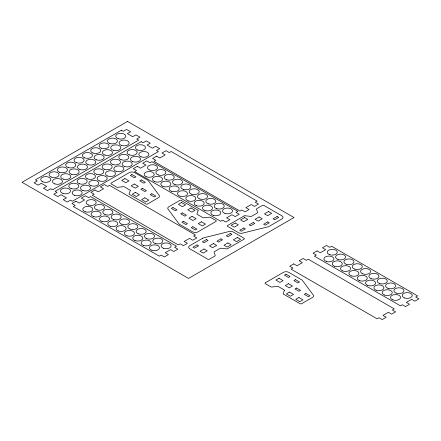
<?xml version="1.0" encoding="UTF-8"?>
<svg xmlns="http://www.w3.org/2000/svg" width="441" height="441" viewBox="0 0 441 441"><rect width="100%" height="100%" fill="white"/><g stroke="black" fill="none" stroke-linecap="round" stroke-linejoin="round"><path stroke-width="0.66" d="M130.216 190.672L129.114 193.864A1.141 0.656 0 0 0 129.422 194.453L145.927 203.985A1.141 0.656 0 0 0 147.537 203.985L158.352 197.739A3.804 2.194 0 0 0 159.157 195.324L148.363 180.782A3.804 2.194 0 0 0 147.559 180.099L134.637 172.64A3.804 2.194 0 0 0 129.263 172.64L111.253 183.037A1.141 0.656 0 0 0 111.253 183.963L116.733 187.133A1.141 0.656 0 0 0 117.764 187.309L123.287 186.67A1.141 0.656 0 0 1 124.318 186.852L129.908 190.077A1.141 0.656 0 0 1 130.216 190.672M198.114 210.627L197.011 213.819A1.141 0.656 0 0 0 197.32 214.409L202.91 217.639A1.141 0.656 0 0 0 203.94 217.815L209.464 217.181A1.141 0.656 0 0 1 210.489 217.358L215.974 220.522A1.141 0.656 0 0 1 215.974 221.454L197.965 231.85A3.804 2.194 0 0 1 192.59 231.85L179.669 224.392A3.804 2.194 0 0 1 178.864 223.703L168.071 209.166A3.804 2.194 0 0 1 168.875 206.752L179.691 200.506A1.141 0.656 0 0 1 181.301 200.506L197.805 210.032A1.141 0.656 0 0 1 198.114 210.627M284.335 290.387L283.232 293.574A1.141 0.656 0 0 0 283.541 294.169L300.045 303.695A1.141 0.656 0 0 0 301.655 303.695L312.471 297.454A3.804 2.194 0 0 0 313.275 295.035L302.482 280.498A3.804 2.194 0 0 0 301.677 279.809L288.756 272.351A3.804 2.194 0 0 0 283.381 272.351L265.372 282.747A1.141 0.656 0 0 0 265.372 283.679L270.851 286.843A1.141 0.656 0 0 0 271.882 287.025L277.406 286.385A1.141 0.656 0 0 1 278.436 286.567L284.021 289.792A1.141 0.656 0 0 1 284.335 290.387M127.526 121.407L22.05 182.304L188.544 278.425L294.02 217.529L127.526 121.407M121.418 130.222L35.412 179.873L37.292 180.959L34.067 182.822L38.102 185.154L41.327 183.291L46.702 186.394L43.477 188.252L47.507 190.584L50.732 188.72L52.617 189.806L138.623 140.15L136.738 139.064L139.962 137.201L135.933 134.874L132.708 136.738L127.333 133.634L130.558 131.771L126.523 129.445L123.298 131.308L121.418 130.222M141.148 141.666L55.142 191.322L57.021 192.408L53.796 194.272L57.826 196.598L61.051 194.735L66.431 197.838L63.201 199.701L67.236 202.028L70.461 200.17L72.341 201.256L158.347 151.599L156.467 150.513L159.692 148.65L155.662 146.324L152.437 148.187L147.057 145.083L150.282 143.22L146.252 140.894L143.027 142.757L141.148 141.666M94.969 189.972L90.94 192.298L94.165 194.161L92.279 195.247L178.285 244.904L180.171 243.812L183.395 245.676L187.425 243.349L184.2 241.486L189.575 238.383L192.8 240.246L196.835 237.92L193.61 236.056L195.49 234.97L109.484 185.314L107.604 186.4L104.379 184.542L100.344 186.868L103.569 188.731L98.194 191.835L94.969 189.972M75.979 201.223L71.949 203.549L75.174 205.412L73.289 206.498L159.295 256.149L161.18 255.063L164.405 256.927L168.434 254.6L165.21 252.737L170.584 249.634L173.809 251.497L177.844 249.171L174.619 247.307L176.499 246.221L90.493 196.565L88.613 197.651L85.383 195.787L81.353 198.119L84.578 199.977L79.204 203.081L75.979 201.223M137.355 166.334L133.325 168.66L136.55 170.524L134.665 171.61L220.671 221.266L222.556 220.18L225.781 222.038L229.811 219.712L226.586 217.848L231.96 214.745L235.185 216.608L239.22 214.282L235.99 212.419L237.875 211.333L151.869 161.676L149.984 162.762L146.759 160.904L142.73 163.231L145.954 165.094L140.58 168.197L137.355 166.334M156.632 156.131L152.597 158.462L155.822 160.32L153.942 161.406L239.948 211.063L241.828 209.977L245.053 211.84L249.088 209.514L245.863 207.65L251.238 204.547L254.463 206.41L258.492 204.078L255.267 202.221L257.153 201.135L171.147 151.478L169.261 152.564L166.036 150.701L162.007 153.027L165.232 154.89L159.857 157.994L156.632 156.131M124.919 178.555L121.749 180.391L125.779 182.717L128.954 180.887L124.919 178.555M131.936 174.509L130.349 175.424L134.384 177.751L135.966 176.835L131.936 174.509M134.329 183.991L131.153 185.821L135.189 188.147L138.358 186.317L134.329 183.991M141.34 179.939L139.758 180.854L143.788 183.18L145.376 182.265L141.34 179.939M135.404 192.37L132.234 194.2L136.263 196.526L139.433 194.696L135.404 192.37M142.415 188.318L140.833 189.233L144.863 191.559L146.451 190.644L142.415 188.318M144.808 197.8L141.638 199.63L145.668 201.956L148.843 200.126L144.808 197.8M151.825 193.748L150.238 194.663L154.273 196.995L155.855 196.074L151.825 193.748M172.955 207.496L171.373 208.411L175.402 210.743L176.99 209.822L172.955 207.496M181.554 202.529L178.385 204.365L182.414 206.691L185.589 204.861L181.554 202.529M182.365 212.926L180.777 213.841L184.807 216.173L186.394 215.258L182.365 212.926M190.964 207.965L187.794 209.795L191.824 212.121L194.994 210.291L190.964 207.965M183.439 221.305L181.852 222.225L185.881 224.552L187.469 223.637L183.439 221.305M192.039 216.344L188.869 218.174L192.899 220.5L196.069 218.67L192.039 216.344M192.844 226.74L191.262 227.655L195.291 229.982L196.879 229.066L192.844 226.74M201.443 221.773L198.274 223.604L202.303 225.93L205.478 224.1L201.443 221.773M202.695 238.234L189.773 245.692A3.804 2.194 0 0 0 189.773 248.796L207.783 259.192A1.141 0.656 0 0 0 209.392 259.192L214.872 256.028A1.141 0.656 0 0 0 215.186 255.433L214.083 252.246A1.141 0.656 0 0 1 214.392 251.651L219.982 248.426A1.141 0.656 0 0 1 221.013 248.244L226.531 248.884A1.141 0.656 0 0 0 227.562 248.702L244.066 239.176A1.141 0.656 0 0 0 244.066 238.245L233.25 232.005A3.804 2.194 0 0 0 229.066 231.536L203.885 237.771A3.804 2.194 0 0 0 202.695 238.234M244.149 215.952L227.644 225.478A1.141 0.656 0 0 0 227.644 226.409L238.46 232.65A3.804 2.194 0 0 0 242.644 233.118L267.825 226.883A3.804 2.194 0 0 0 269.016 226.42L281.937 218.962A3.804 2.194 0 0 0 281.937 215.858L263.927 205.462A1.141 0.656 0 0 0 262.318 205.462L256.833 208.626A1.141 0.656 0 0 0 256.524 209.221L257.627 212.408A1.141 0.656 0 0 1 257.318 213.003L251.728 216.228A1.141 0.656 0 0 1 250.697 216.41L245.174 215.77A1.141 0.656 0 0 0 244.149 215.952M197.044 244.926L193.009 247.252L194.597 248.167L198.626 245.841L197.044 244.926M206.449 239.496L202.419 241.822L204.001 242.737L208.036 240.411L206.449 239.496M235.185 223.003L231.156 225.329L234.325 227.165L238.355 224.833L235.185 223.003M244.59 217.573L240.56 219.899L243.73 221.729L247.765 219.403L244.59 217.573M220.963 238.873L216.933 241.199L218.516 242.12L222.551 239.788L220.963 238.873M230.367 233.443L226.338 235.77L227.925 236.685L231.955 234.358L230.367 233.443M259.104 216.95L255.074 219.282L258.244 221.112L262.279 218.78L259.104 216.95M268.514 211.52L264.479 213.846L267.654 215.677L271.684 213.35L268.514 211.52M204.056 248.978L200.027 251.304L203.196 253.134L207.231 250.808L204.056 248.978M213.466 243.548L209.431 245.874L212.606 247.704L216.636 245.378L213.466 243.548M243.785 227.969L239.755 230.296L241.337 231.211L245.372 228.885L243.785 227.969M253.195 222.54L249.159 224.866L250.747 225.781L254.777 223.455L253.195 222.54M227.98 242.925L223.945 245.251L227.121 247.081L231.15 244.755L227.98 242.925M237.385 237.495L233.355 239.821L236.525 241.651L240.554 239.325L237.385 237.495M267.704 221.917L263.674 224.243L265.262 225.158L269.291 222.832L267.704 221.917M277.113 216.487L273.084 218.813L274.666 219.728L278.701 217.402L277.113 216.487M293.761 263.883L289.726 266.215L292.956 268.073L291.071 269.159L377.077 318.815L378.962 317.729L382.187 319.593L386.217 317.266L382.992 315.403L388.367 312.3L391.591 314.163L395.621 311.831L392.396 309.973L394.282 308.887L308.276 259.231L306.39 260.317L303.165 258.454L299.136 260.78L302.361 262.643L296.986 265.747L293.761 263.883M317.085 250.89L313.055 253.217L316.28 255.08L314.4 256.166L400.406 305.817L402.286 304.731L405.511 306.594L409.546 304.268L406.315 302.405L411.696 299.301L414.92 301.164L418.95 298.838L415.725 296.975L417.605 295.889L331.599 246.232L329.719 247.318L326.494 245.455L322.465 247.787L325.69 249.645L320.309 252.748L317.085 250.89M279.037 278.271L275.868 280.101L279.897 282.427L283.072 280.597L279.037 278.271M286.055 274.219L284.467 275.134L288.502 277.461L290.084 276.546L286.055 274.219M288.447 283.701L285.272 285.531L289.307 287.857L292.477 286.027L288.447 283.701M295.459 279.649L293.877 280.564L297.907 282.896L299.494 281.981L295.459 279.649M289.522 292.08L286.347 293.91L290.382 296.236L293.552 294.406L289.522 292.08M296.534 288.028L294.952 288.943L298.981 291.275L300.569 290.36L296.534 288.028M298.926 297.51L295.757 299.34L299.786 301.672L302.961 299.841L298.926 297.51M305.944 293.463L304.356 294.379L308.386 296.705L309.973 295.79L305.944 293.463M359.415 280.608A5.038 2.905 0 0 0 367.265 278.403A5.038 2.905 0 0 0 360.038 275.581A5.038 2.905 0 0 0 359.415 280.608M371.107 278.668A5.038 2.905 0 0 0 378.957 276.468A5.038 2.905 0 0 0 371.73 273.64A5.038 2.905 0 0 0 371.107 278.668M379.442 283.475A5.038 2.905 0 0 0 387.286 281.275A5.038 2.905 0 0 0 380.065 278.453A5.038 2.905 0 0 0 379.442 283.475M392.744 299.847A5.038 2.905 0 0 0 400.588 297.647A5.038 2.905 0 0 0 393.366 294.825A5.038 2.905 0 0 0 392.744 299.847M362.778 273.855A5.038 2.905 0 0 0 370.622 271.656A5.038 2.905 0 0 0 363.401 268.834A5.038 2.905 0 0 0 362.778 273.855M384.414 295.035A5.038 2.905 0 0 0 392.258 292.835A5.038 2.905 0 0 0 385.037 290.013A5.038 2.905 0 0 0 384.414 295.035M354.443 269.049A5.038 2.905 0 0 0 362.293 266.844A5.038 2.905 0 0 0 355.066 264.021A5.038 2.905 0 0 0 354.443 269.049M326.395 261.474A5.038 2.905 0 0 0 333.947 258.955A5.038 2.905 0 0 0 326.395 256.442A5.038 2.905 0 0 0 326.395 261.474M334.725 266.287A5.038 2.905 0 0 0 342.282 263.768A5.038 2.905 0 0 0 334.725 261.248A5.038 2.905 0 0 0 334.725 266.287M342.751 270.983A5.038 2.905 0 0 0 350.601 268.784A5.038 2.905 0 0 0 343.374 265.962A5.038 2.905 0 0 0 342.751 270.983M351.389 275.906A5.038 2.905 0 0 0 358.946 273.387A5.038 2.905 0 0 0 351.389 270.868A5.038 2.905 0 0 0 351.389 275.906M367.75 285.415A5.038 2.905 0 0 0 375.594 283.216A5.038 2.905 0 0 0 368.373 280.393A5.038 2.905 0 0 0 367.75 285.415M404.739 298.017A5.038 2.905 0 0 0 412.296 295.498A5.038 2.905 0 0 0 404.739 292.984A5.038 2.905 0 0 0 404.739 298.017M396.106 293.1A5.038 2.905 0 0 0 403.95 290.895A5.038 2.905 0 0 0 396.724 288.072A5.038 2.905 0 0 0 396.106 293.1M388.074 288.397A5.038 2.905 0 0 0 395.632 285.878A5.038 2.905 0 0 0 388.074 283.359A5.038 2.905 0 0 0 388.074 288.397M346.113 264.236A5.038 2.905 0 0 0 353.958 262.037A5.038 2.905 0 0 0 346.736 259.214A5.038 2.905 0 0 0 346.113 264.236M338.087 259.534A5.038 2.905 0 0 0 345.639 257.015A5.038 2.905 0 0 0 338.087 254.501A5.038 2.905 0 0 0 338.087 259.534M329.449 254.617A5.038 2.905 0 0 0 337.293 252.412A5.038 2.905 0 0 0 330.072 249.589A5.038 2.905 0 0 0 329.449 254.617M376.079 290.228A5.038 2.905 0 0 0 383.929 288.028A5.038 2.905 0 0 0 376.702 285.206A5.038 2.905 0 0 0 376.079 290.228M196.653 205.782A5.038 2.905 0 0 0 204.205 203.262A5.038 2.905 0 0 0 196.653 200.749A5.038 2.905 0 0 0 196.653 205.782M150.023 170.171A5.038 2.905 0 0 0 157.575 167.652A5.038 2.905 0 0 0 150.023 165.132A5.038 2.905 0 0 0 150.023 170.171M158.352 174.983A5.038 2.905 0 0 0 165.91 172.464A5.038 2.905 0 0 0 158.352 169.945A5.038 2.905 0 0 0 158.352 174.983M166.687 179.79A5.038 2.905 0 0 0 174.239 177.271A5.038 2.905 0 0 0 166.687 174.757A5.038 2.905 0 0 0 166.687 179.79M208.345 203.841A5.038 2.905 0 0 0 215.897 201.328A5.038 2.905 0 0 0 208.345 198.808A5.038 2.905 0 0 0 208.345 203.841M216.674 208.654A5.038 2.905 0 0 0 224.232 206.134A5.038 2.905 0 0 0 216.674 203.615A5.038 2.905 0 0 0 216.674 208.654M225.009 213.466A5.038 2.905 0 0 0 232.561 210.947A5.038 2.905 0 0 0 225.009 208.428A5.038 2.905 0 0 0 225.009 213.466M188.324 200.975A5.038 2.905 0 0 0 195.876 198.456A5.038 2.905 0 0 0 188.324 195.936A5.038 2.905 0 0 0 188.324 200.975M171.351 191.24A5.038 2.905 0 0 0 179.2 189.04A5.038 2.905 0 0 0 171.973 186.218A5.038 2.905 0 0 0 171.351 191.24M163.021 186.433A5.038 2.905 0 0 0 170.865 184.233A5.038 2.905 0 0 0 163.644 181.405A5.038 2.905 0 0 0 163.021 186.433M154.692 181.62A5.038 2.905 0 0 0 162.536 179.421A5.038 2.905 0 0 0 155.309 176.598A5.038 2.905 0 0 0 154.692 181.62M146.357 176.808A5.038 2.905 0 0 0 154.201 174.608A5.038 2.905 0 0 0 146.98 171.786A5.038 2.905 0 0 0 146.357 176.808M175.016 184.603A5.038 2.905 0 0 0 182.574 182.083A5.038 2.905 0 0 0 175.016 179.564A5.038 2.905 0 0 0 175.016 184.603M204.982 210.594A5.038 2.905 0 0 0 212.54 208.075A5.038 2.905 0 0 0 204.982 205.556A5.038 2.905 0 0 0 204.982 210.594M183.351 189.41A5.038 2.905 0 0 0 190.903 186.896A5.038 2.905 0 0 0 183.351 184.377A5.038 2.905 0 0 0 183.351 189.41M213.317 215.401A5.038 2.905 0 0 0 220.869 212.887A5.038 2.905 0 0 0 213.317 210.368A5.038 2.905 0 0 0 213.317 215.401M200.01 199.034A5.038 2.905 0 0 0 207.568 196.515A5.038 2.905 0 0 0 200.01 193.996A5.038 2.905 0 0 0 200.01 199.034M191.681 194.222A5.038 2.905 0 0 0 199.233 191.703A5.038 2.905 0 0 0 191.681 189.183A5.038 2.905 0 0 0 191.681 194.222M179.989 196.162A5.038 2.905 0 0 0 187.546 193.643A5.038 2.905 0 0 0 179.989 191.124A5.038 2.905 0 0 0 179.989 196.162M134.974 240.56A5.038 2.905 0 0 0 142.818 238.361A5.038 2.905 0 0 0 135.596 235.538A5.038 2.905 0 0 0 134.974 240.56M88.647 205.059A5.038 2.905 0 0 0 96.199 202.54A5.038 2.905 0 0 0 88.647 200.021A5.038 2.905 0 0 0 88.647 205.059M96.976 209.866A5.038 2.905 0 0 0 104.534 207.353A5.038 2.905 0 0 0 96.976 204.833A5.038 2.905 0 0 0 96.976 209.866M105.008 214.569A5.038 2.905 0 0 0 112.852 212.369A5.038 2.905 0 0 0 105.625 209.547A5.038 2.905 0 0 0 105.008 214.569M146.666 238.62A5.038 2.905 0 0 0 154.51 236.42A5.038 2.905 0 0 0 147.288 233.598A5.038 2.905 0 0 0 146.666 238.62M155.298 243.542A5.038 2.905 0 0 0 162.856 241.023A5.038 2.905 0 0 0 155.298 238.504A5.038 2.905 0 0 0 155.298 243.542M163.633 248.349A5.038 2.905 0 0 0 171.185 245.835A5.038 2.905 0 0 0 163.633 243.316A5.038 2.905 0 0 0 163.633 248.349M126.947 235.858A5.038 2.905 0 0 0 134.499 233.344A5.038 2.905 0 0 0 126.947 230.825A5.038 2.905 0 0 0 126.947 235.858M110.283 226.239A5.038 2.905 0 0 0 117.835 223.719A5.038 2.905 0 0 0 110.283 221.206A5.038 2.905 0 0 0 110.283 226.239M101.948 221.426A5.038 2.905 0 0 0 109.506 218.912A5.038 2.905 0 0 0 101.948 216.393A5.038 2.905 0 0 0 101.948 221.426M93.619 216.619A5.038 2.905 0 0 0 101.171 214.1A5.038 2.905 0 0 0 93.619 211.581A5.038 2.905 0 0 0 93.619 216.619M85.284 211.807A5.038 2.905 0 0 0 92.842 209.288A5.038 2.905 0 0 0 85.284 206.774A5.038 2.905 0 0 0 85.284 211.807M113.337 219.381A5.038 2.905 0 0 0 121.181 217.176A5.038 2.905 0 0 0 113.96 214.354A5.038 2.905 0 0 0 113.337 219.381M143.612 245.483A5.038 2.905 0 0 0 151.164 242.963A5.038 2.905 0 0 0 143.612 240.444A5.038 2.905 0 0 0 143.612 245.483M121.666 224.188A5.038 2.905 0 0 0 129.516 221.988A5.038 2.905 0 0 0 122.289 219.166A5.038 2.905 0 0 0 121.666 224.188M151.941 250.29A5.038 2.905 0 0 0 159.493 247.77A5.038 2.905 0 0 0 151.941 245.257A5.038 2.905 0 0 0 151.941 250.29M138.331 233.813A5.038 2.905 0 0 0 146.18 231.608A5.038 2.905 0 0 0 138.954 228.785A5.038 2.905 0 0 0 138.331 233.813M130.001 229A5.038 2.905 0 0 0 137.846 226.801A5.038 2.905 0 0 0 130.624 223.978A5.038 2.905 0 0 0 130.001 229M118.612 231.051A5.038 2.905 0 0 0 126.17 228.532A5.038 2.905 0 0 0 118.612 226.013A5.038 2.905 0 0 0 118.612 231.051M124.345 166.422A5.038 2.905 0 0 0 132.195 164.223A5.038 2.905 0 0 0 124.968 161.395A5.038 2.905 0 0 0 124.345 166.422M62.969 193.456A5.038 2.905 0 0 0 70.521 190.936A5.038 2.905 0 0 0 62.969 188.417A5.038 2.905 0 0 0 62.969 193.456M71.304 188.643A5.038 2.905 0 0 0 78.856 186.124A5.038 2.905 0 0 0 71.304 183.605A5.038 2.905 0 0 0 71.304 188.643M79.634 183.831A5.038 2.905 0 0 0 87.186 181.317A5.038 2.905 0 0 0 79.634 178.798A5.038 2.905 0 0 0 79.634 183.831M120.988 159.67A5.038 2.905 0 0 0 128.833 157.47A5.038 2.905 0 0 0 121.611 154.648A5.038 2.905 0 0 0 120.988 159.67M129.318 154.863A5.038 2.905 0 0 0 137.168 152.658A5.038 2.905 0 0 0 129.941 149.835A5.038 2.905 0 0 0 129.318 154.863M137.653 150.05A5.038 2.905 0 0 0 145.497 147.851A5.038 2.905 0 0 0 138.276 145.028A5.038 2.905 0 0 0 137.653 150.05M116.016 171.229A5.038 2.905 0 0 0 123.86 169.03A5.038 2.905 0 0 0 116.639 166.207A5.038 2.905 0 0 0 116.016 171.229M99.655 180.964A5.038 2.905 0 0 0 107.213 178.445A5.038 2.905 0 0 0 99.655 175.926A5.038 2.905 0 0 0 99.655 180.964M91.022 185.661A5.038 2.905 0 0 0 98.867 183.462A5.038 2.905 0 0 0 91.64 180.639A5.038 2.905 0 0 0 91.022 185.661M82.991 190.584A5.038 2.905 0 0 0 90.548 188.064A5.038 2.905 0 0 0 82.991 185.545A5.038 2.905 0 0 0 82.991 190.584M74.661 195.391A5.038 2.905 0 0 0 82.213 192.877A5.038 2.905 0 0 0 74.661 190.358A5.038 2.905 0 0 0 74.661 195.391M87.66 178.914A5.038 2.905 0 0 0 95.504 176.714A5.038 2.905 0 0 0 88.283 173.892A5.038 2.905 0 0 0 87.66 178.914M132.68 161.61A5.038 2.905 0 0 0 140.525 159.41A5.038 2.905 0 0 0 133.303 156.588A5.038 2.905 0 0 0 132.68 161.61M96.298 174.212A5.038 2.905 0 0 0 103.85 171.692A5.038 2.905 0 0 0 96.298 169.179A5.038 2.905 0 0 0 96.298 174.212M141.01 156.803A5.038 2.905 0 0 0 148.86 154.598A5.038 2.905 0 0 0 141.633 151.776A5.038 2.905 0 0 0 141.01 156.803M112.962 164.592A5.038 2.905 0 0 0 120.514 162.073A5.038 2.905 0 0 0 112.962 159.554A5.038 2.905 0 0 0 112.962 164.592M104.324 169.294A5.038 2.905 0 0 0 112.168 167.089A5.038 2.905 0 0 0 104.947 164.267A5.038 2.905 0 0 0 104.324 169.294M107.681 176.042A5.038 2.905 0 0 0 115.531 173.842A5.038 2.905 0 0 0 108.304 171.02A5.038 2.905 0 0 0 107.681 176.042M87.957 164.592A5.038 2.905 0 0 0 95.802 162.393A5.038 2.905 0 0 0 88.58 159.57A5.038 2.905 0 0 0 87.957 164.592M84.595 157.845A5.038 2.905 0 0 0 92.445 155.645A5.038 2.905 0 0 0 85.218 152.818A5.038 2.905 0 0 0 84.595 157.845M92.93 153.033A5.038 2.905 0 0 0 100.774 150.833A5.038 2.905 0 0 0 93.553 148.011A5.038 2.905 0 0 0 92.93 153.033M121.589 145.464A5.038 2.905 0 0 0 129.141 142.945A5.038 2.905 0 0 0 121.589 140.425A5.038 2.905 0 0 0 121.589 145.464M76.569 162.762A5.038 2.905 0 0 0 84.126 160.248A5.038 2.905 0 0 0 76.569 157.729A5.038 2.905 0 0 0 76.569 162.762M113.254 150.271A5.038 2.905 0 0 0 120.812 147.757A5.038 2.905 0 0 0 113.254 145.238A5.038 2.905 0 0 0 113.254 150.271M68.239 167.574A5.038 2.905 0 0 0 75.791 165.055A5.038 2.905 0 0 0 68.239 162.536A5.038 2.905 0 0 0 68.239 167.574M54.932 183.947A5.038 2.905 0 0 0 62.49 181.427A5.038 2.905 0 0 0 54.932 178.908A5.038 2.905 0 0 0 54.932 183.947M63.267 179.134A5.038 2.905 0 0 0 70.819 176.615A5.038 2.905 0 0 0 63.267 174.096A5.038 2.905 0 0 0 63.267 179.134M71.293 174.212A5.038 2.905 0 0 0 79.137 172.012A5.038 2.905 0 0 0 71.916 169.19A5.038 2.905 0 0 0 71.293 174.212M79.931 169.515A5.038 2.905 0 0 0 87.483 166.996A5.038 2.905 0 0 0 79.931 164.476A5.038 2.905 0 0 0 79.931 169.515M96.287 159.785A5.038 2.905 0 0 0 104.137 157.58A5.038 2.905 0 0 0 96.91 154.758A5.038 2.905 0 0 0 96.287 159.785M118.227 138.711A5.038 2.905 0 0 0 125.784 136.192A5.038 2.905 0 0 0 118.227 133.678A5.038 2.905 0 0 0 118.227 138.711M109.897 143.523A5.038 2.905 0 0 0 117.449 141.004A5.038 2.905 0 0 0 109.897 138.485A5.038 2.905 0 0 0 109.897 143.523M101.568 148.33A5.038 2.905 0 0 0 109.12 145.817A5.038 2.905 0 0 0 101.568 143.297A5.038 2.905 0 0 0 101.568 148.33M59.601 172.277A5.038 2.905 0 0 0 67.445 170.072A5.038 2.905 0 0 0 60.224 167.249A5.038 2.905 0 0 0 59.601 172.277M51.272 177.084A5.038 2.905 0 0 0 59.116 174.884A5.038 2.905 0 0 0 51.889 172.062A5.038 2.905 0 0 0 51.272 177.084M42.937 181.896A5.038 2.905 0 0 0 50.787 179.696A5.038 2.905 0 0 0 43.56 176.874A5.038 2.905 0 0 0 42.937 181.896M104.925 155.083A5.038 2.905 0 0 0 112.477 152.564A5.038 2.905 0 0 0 104.925 150.045A5.038 2.905 0 0 0 104.925 155.083"/></g></svg>
